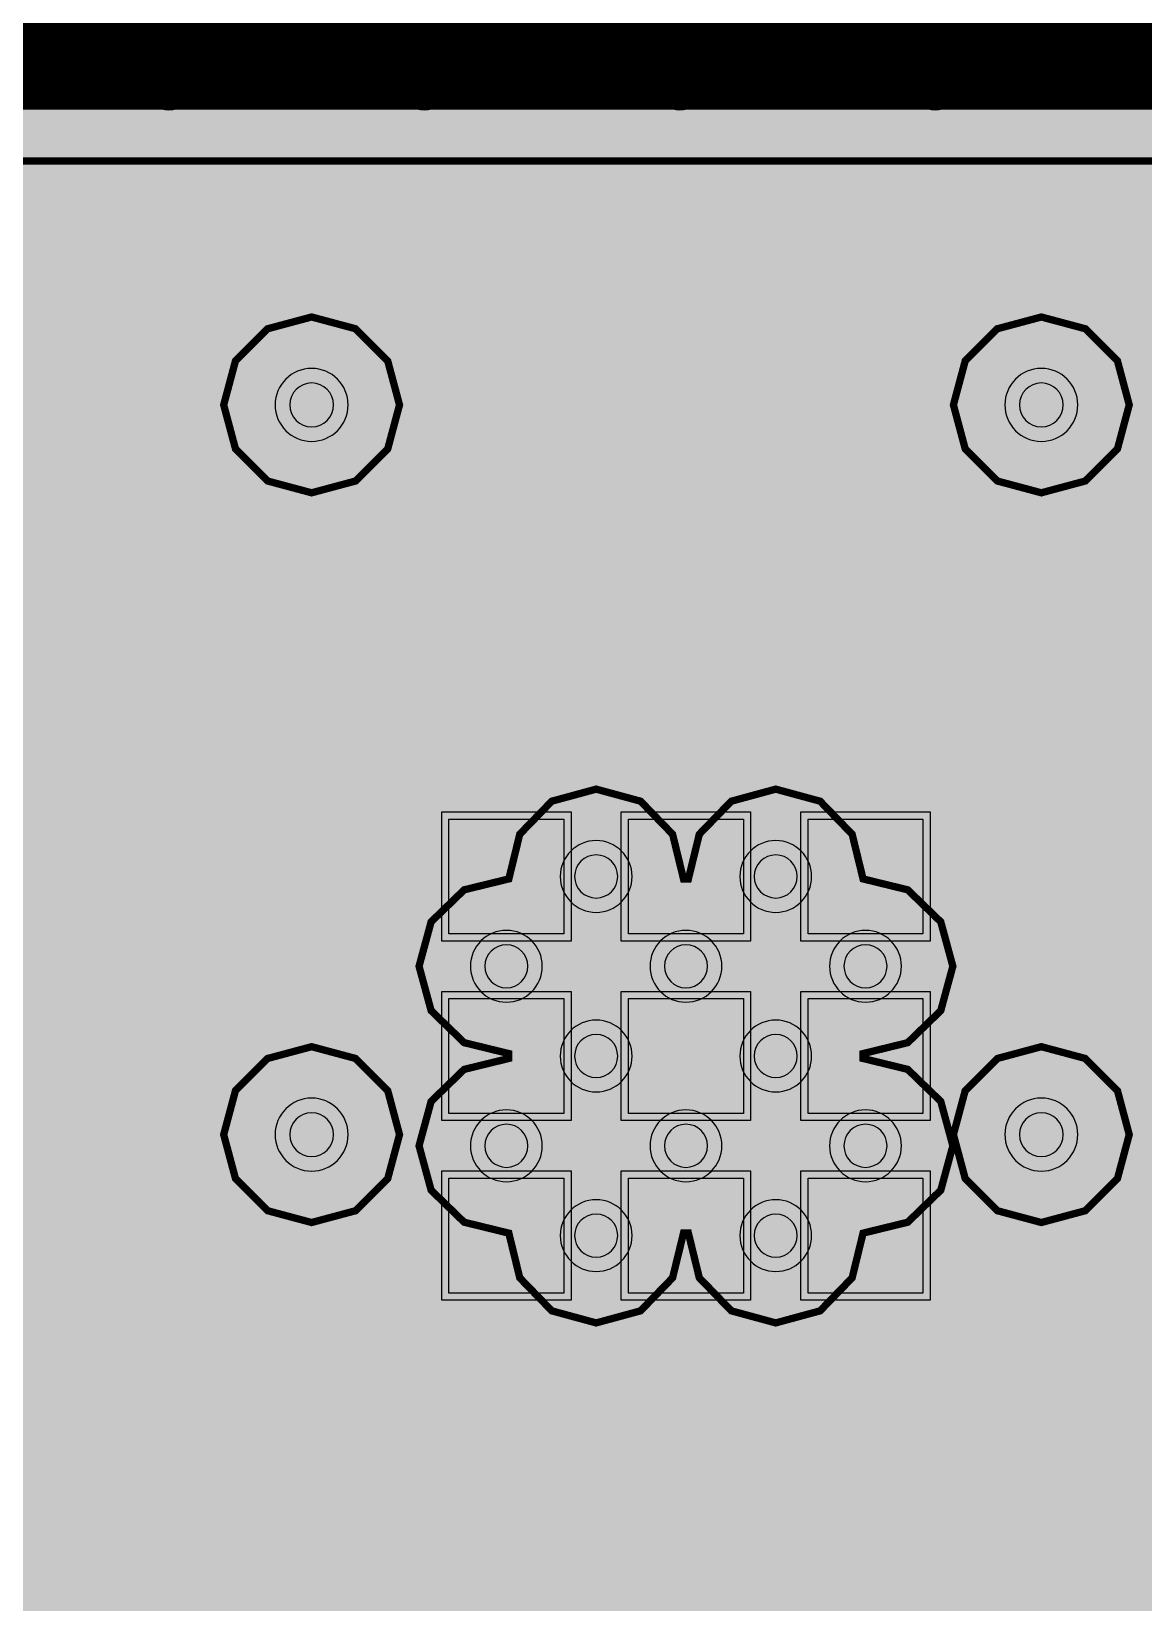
# Model space of a CAD drawing. Header units: millimetres. Extents: x -61 to 56, y -72 to 70.
# Drawn here: x -10.95 to -3.21, y 41.28 to 52.22 of the extents above; entities that cross this region are included whole.
import ezdxf

# ---------------------------------------------------------------- set-up
doc = ezdxf.new("R2010")
doc.units = ezdxf.units.MM
doc.header["$MEASUREMENT"] = 0
for name, color, linetype, true_color in [('02GND', 7, 'Continuous', 0x999966), ('03POWER', 7, 'Continuous', 0x008000), ('Bottom-Layer', 7, 'Continuous', 0x0000ff), ('Hole-Layer', 7, 'Continuous', 0x222222), ('Multi-Layer', 7, 'Continuous', 0xc0c0c0), ('Top-Layer', 7, 'Continuous', 0xff0000), ('Top-Paste-Mask-Layer', 7, 'Continuous', 0x808080), ('Top-Silkscreen-Layer', 7, 'Continuous', 0xffcc00), ('Top-Solder-Mask-Layer', 7, 'Continuous', 0x800080)]:
    doc.layers.add(name, color=color, linetype=linetype, true_color=true_color)

msp = doc.modelspace()

# ---------------------------------------------------------------- hatches: boundary and pattern name
at = {"layer": '02GND'}
msp.add_hatch(color=256, dxfattribs=at).paths.add_polyline_path([(-49.642, 52.153), (49.642, 52.153), (49.642, -62.142), (-49.642, -62.142)])
at = {"layer": '03POWER'}
for points in [[(48.499, -56.042), (48.581, -56.348), (48.806, -56.572), (49.112, -56.654), (49.418, -56.571), (49.642, -56.346), (49.642, -62.142), (44.192, -62.142), (44.393, -61.957), (44.493, -61.703), (44.472, -61.43), (45.189, -61.704), (45.95, -61.804), (46.713, -61.727), (47.438, -61.475), (48.085, -61.064), (48.62, -60.514), (49.014, -59.855), (49.245, -59.123), (49.302, -58.358), (49.18, -57.601), (48.887, -56.892), (48.438, -56.269), (47.858, -55.767), (47.177, -55.412), (46.434, -55.224), (45.666, -55.212), (44.917, -55.378), (44.226, -55.712), (43.631, -56.196), (43.164, -56.805), (42.849, -57.504), (42.704, -58.258), (42.737, -59.024), (42.946, -59.763), (43.32, -60.433), (43.838, -60.999), (-43.362, -60.999), (-43.621, -61.056), (-43.831, -61.218), (-43.953, -61.453), (-43.964, -61.718), (-43.863, -61.963), (-43.667, -62.142), (-49.642, -62.142), (-49.642, -56.582), (-49.433, -56.797), (-49.148, -56.888), (-48.853, -56.832), (-49.162, -57.541), (-49.298, -58.303), (-49.253, -59.075), (-49.03, -59.816), (-48.641, -60.484), (-48.107, -61.044), (-47.458, -61.464), (-46.728, -61.722), (-45.959, -61.803), (-45.192, -61.703), (-44.469, -61.428), (-43.83, -60.992), (-43.31, -60.419), (-42.937, -59.741), (-42.732, -58.995), (-42.707, -58.222), (-42.861, -57.464), (-43.188, -56.763), (-43.668, -56.157), (-44.277, -55.679), (-44.979, -55.356), (-45.738, -55.205), (-46.511, -55.234), (-47.256, -55.443), (-47.932, -55.818), (-48.502, -56.341), (-48.5, -56.309), (-48.499, -56.277), (-48.499, 51.315), (-19.403, 51.315), (-19.629, 51.144), (-19.755, 50.889), (-19.751, 50.604), (-19.619, 50.352), (-19.388, 50.187), (-19.658, 49.977), (-19.773, 49.655), (-19.698, 49.322), (-19.455, 49.081), (-19.684, 48.858), (-19.769, 48.551), (-19.689, 48.242), (-19.463, 48.016), (-19.155, 47.934), (-18.847, 48.018), (-18.624, 48.246), (-18.545, 48.556), (-18.633, 48.863), (-18.864, 49.083), (-18.625, 49.324), (-18.551, 49.655), (-18.665, 49.975), (-18.931, 50.185), (-18.698, 50.349), (-18.565, 50.601), (-18.56, 50.887), (-18.685, 51.143), (-18.912, 51.315), (48.426, 51.315), (48.499, 51.242)], [(-9.614, 49.618), (-9.532, 49.312), (-9.308, 49.088), (-9.002, 49.006), (-8.696, 49.088), (-8.472, 49.312), (-8.39, 49.618), (-8.472, 49.924), (-8.696, 50.148), (-9.002, 50.23), (-9.308, 50.148), (-9.532, 49.924)], [(-4.534, 49.618), (-4.452, 49.312), (-4.228, 49.088), (-3.922, 49.006), (-3.616, 49.088), (-3.392, 49.312), (-3.31, 49.618), (-3.392, 49.924), (-3.616, 50.148), (-3.922, 50.23), (-4.228, 50.148), (-4.452, 49.924)], [(-5.771, 43.227), (-5.462, 43.311), (-5.239, 43.541), (-5.163, 43.852), (-4.852, 43.928), (-4.622, 44.151), (-4.538, 44.46), (-4.622, 44.769), (-4.852, 44.992), (-5.163, 45.068), (-5.163, 45.085), (-5.163, 45.102), (-4.852, 45.178), (-4.622, 45.401), (-4.538, 45.71), (-4.622, 46.019), (-4.852, 46.242), (-5.163, 46.318), (-5.239, 46.629), (-5.462, 46.859), (-5.771, 46.943), (-6.08, 46.859), (-6.303, 46.629), (-6.379, 46.318), (-6.396, 46.318), (-6.413, 46.318), (-6.489, 46.629), (-6.712, 46.859), (-7.021, 46.943), (-7.33, 46.859), (-7.553, 46.629), (-7.629, 46.318), (-7.94, 46.242), (-8.17, 46.019), (-8.254, 45.71), (-8.17, 45.401), (-7.94, 45.178), (-7.629, 45.102), (-7.629, 45.085), (-7.629, 45.068), (-7.94, 44.992), (-8.17, 44.769), (-8.254, 44.46), (-8.17, 44.151), (-7.94, 43.928), (-7.629, 43.852), (-7.553, 43.541), (-7.33, 43.311), (-7.021, 43.227), (-6.712, 43.311), (-6.489, 43.541), (-6.413, 43.852), (-6.396, 43.852), (-6.379, 43.852), (-6.303, 43.541), (-6.08, 43.311)], [(-9.614, 44.538), (-9.532, 44.232), (-9.308, 44.008), (-9.002, 43.926), (-8.696, 44.008), (-8.472, 44.232), (-8.39, 44.538), (-8.472, 44.844), (-8.696, 45.068), (-9.002, 45.15), (-9.308, 45.068), (-9.532, 44.844)], [(-4.534, 44.538), (-4.452, 44.232), (-4.228, 44.008), (-3.922, 43.926), (-3.616, 44.008), (-3.392, 44.232), (-3.31, 44.538), (-3.392, 44.844), (-3.616, 45.068), (-3.922, 45.15), (-4.228, 45.068), (-4.452, 44.844)]]:
    msp.add_hatch(color=256, dxfattribs=at).paths.add_polyline_path(points)
at = {"layer": 'Bottom-Layer'}
msp.add_hatch(color=256, dxfattribs=at).paths.add_polyline_path([(-49.642, -62.142), (-49.642, 52.153), (49.642, 52.153), (49.642, -62.142)])
at = {"layer": 'Top-Layer'}
for points in [[(-49.642, -62.142), (-49.642, 52.153), (49.642, 52.153), (49.642, -62.142)], [(-8.046, 45.935), (-8.046, 46.735), (-7.246, 46.735), (-7.246, 45.935)], [(-6.796, 45.935), (-6.796, 46.735), (-5.996, 46.735), (-5.996, 45.935)], [(-5.546, 45.935), (-5.546, 46.735), (-4.746, 46.735), (-4.746, 45.935)], [(-8.046, 44.685), (-8.046, 45.485), (-7.246, 45.485), (-7.246, 44.685)], [(-6.796, 44.685), (-6.796, 45.485), (-5.996, 45.485), (-5.996, 44.685)], [(-5.546, 44.685), (-5.546, 45.485), (-4.746, 45.485), (-4.746, 44.685)], [(-8.046, 43.435), (-8.046, 44.235), (-7.246, 44.235), (-7.246, 43.435)], [(-6.796, 43.435), (-6.796, 44.235), (-5.996, 44.235), (-5.996, 43.435)], [(-5.546, 43.435), (-5.546, 44.235), (-4.746, 44.235), (-4.746, 43.435)]]:
    msp.add_hatch(color=256, dxfattribs=at).paths.add_polyline_path(points)
at = {"layer": 'Top-Paste-Mask-Layer'}
for points in [[(-8.046, 45.935), (-8.046, 46.735), (-7.246, 46.735), (-7.246, 45.935)], [(-6.796, 45.935), (-6.796, 46.735), (-5.996, 46.735), (-5.996, 45.935)], [(-5.546, 45.935), (-5.546, 46.735), (-4.746, 46.735), (-4.746, 45.935)], [(-8.046, 44.685), (-8.046, 45.485), (-7.246, 45.485), (-7.246, 44.685)], [(-6.796, 44.685), (-6.796, 45.485), (-5.996, 45.485), (-5.996, 44.685)], [(-5.546, 44.685), (-5.546, 45.485), (-4.746, 45.485), (-4.746, 44.685)], [(-8.046, 43.435), (-8.046, 44.235), (-7.246, 44.235), (-7.246, 43.435)], [(-6.796, 43.435), (-6.796, 44.235), (-5.996, 44.235), (-5.996, 43.435)], [(-5.546, 43.435), (-5.546, 44.235), (-4.746, 44.235), (-4.746, 43.435)]]:
    msp.add_hatch(color=256, dxfattribs=at).paths.add_polyline_path(points)
at = {"layer": 'Top-Solder-Mask-Layer'}
for points in [[(-8.096, 45.885), (-8.096, 46.785), (-7.196, 46.785), (-7.196, 45.885)], [(-6.846, 45.885), (-6.846, 46.785), (-5.946, 46.785), (-5.946, 45.885)], [(-5.596, 45.885), (-5.596, 46.785), (-4.696, 46.785), (-4.696, 45.885)], [(-8.096, 44.635), (-8.096, 45.535), (-7.196, 45.535), (-7.196, 44.635)], [(-6.846, 44.635), (-6.846, 45.535), (-5.946, 45.535), (-5.946, 44.635)], [(-5.596, 44.635), (-5.596, 45.535), (-4.696, 45.535), (-4.696, 44.635)], [(-8.096, 43.385), (-8.096, 44.285), (-7.196, 44.285), (-7.196, 43.385)], [(-6.846, 43.385), (-6.846, 44.285), (-5.946, 44.285), (-5.946, 43.385)], [(-5.596, 43.385), (-5.596, 44.285), (-4.696, 44.285), (-4.696, 43.385)]]:
    msp.add_hatch(color=256, dxfattribs=at).paths.add_polyline_path(points)

# ---------------------------------------------------------------- linework, layer by layer
at = {"layer": '02GND', "const_width": 0.0508}
msp.add_lwpolyline([(-49.642, 52.153), (49.642, 52.153), (49.642, -62.142), (-49.642, -62.142)], close=True, dxfattribs=at)
at = {"layer": '03POWER'}
for points, const_width in [([(-9.995, 51.927), (-11.773, 51.927)], 0.508), ([(-8.217, 51.927), (-9.995, 51.927)], 0.508), ([(-6.439, 51.927), (-8.217, 51.927)], 0.508), ([(-4.661, 51.927), (-6.439, 51.927)], 0.508), ([(-2.883, 51.927), (-4.661, 51.927)], 0.508), ([(-18.912, 51.315), (48.426, 51.315)], 0.0508)]:
    msp.add_lwpolyline(points, dxfattribs=dict(at, const_width=const_width))
at = {"layer": '03POWER', "const_width": 0.0508}
for points in [[(-9.614, 49.618), (-9.532, 49.312), (-9.308, 49.088), (-9.002, 49.006), (-8.696, 49.088), (-8.472, 49.312), (-8.39, 49.618), (-8.472, 49.924), (-8.696, 50.148), (-9.002, 50.23), (-9.308, 50.148), (-9.532, 49.924)], [(-4.534, 49.618), (-4.452, 49.312), (-4.228, 49.088), (-3.922, 49.006), (-3.616, 49.088), (-3.392, 49.312), (-3.31, 49.618), (-3.392, 49.924), (-3.616, 50.148), (-3.922, 50.23), (-4.228, 50.148), (-4.452, 49.924)], [(-5.771, 43.227), (-5.462, 43.311), (-5.239, 43.541), (-5.163, 43.852), (-4.852, 43.928), (-4.622, 44.151), (-4.538, 44.46), (-4.622, 44.769), (-4.852, 44.992), (-5.163, 45.068), (-5.163, 45.085), (-5.163, 45.102), (-4.852, 45.178), (-4.622, 45.401), (-4.538, 45.71), (-4.622, 46.019), (-4.852, 46.242), (-5.163, 46.318), (-5.239, 46.629), (-5.462, 46.859), (-5.771, 46.943), (-6.08, 46.859), (-6.303, 46.629), (-6.379, 46.318), (-6.396, 46.318), (-6.413, 46.318), (-6.489, 46.629), (-6.712, 46.859), (-7.021, 46.943), (-7.33, 46.859), (-7.553, 46.629), (-7.629, 46.318), (-7.94, 46.242), (-8.17, 46.019), (-8.254, 45.71), (-8.17, 45.401), (-7.94, 45.178), (-7.629, 45.102), (-7.629, 45.085), (-7.629, 45.068), (-7.94, 44.992), (-8.17, 44.769), (-8.254, 44.46), (-8.17, 44.151), (-7.94, 43.928), (-7.629, 43.852), (-7.553, 43.541), (-7.33, 43.311), (-7.021, 43.227), (-6.712, 43.311), (-6.489, 43.541), (-6.413, 43.852), (-6.396, 43.852), (-6.379, 43.852), (-6.303, 43.541), (-6.08, 43.311)], [(-9.614, 44.538), (-9.532, 44.232), (-9.308, 44.008), (-9.002, 43.926), (-8.696, 44.008), (-8.472, 44.232), (-8.39, 44.538), (-8.472, 44.844), (-8.696, 45.068), (-9.002, 45.15), (-9.308, 45.068), (-9.532, 44.844)], [(-4.534, 44.538), (-4.452, 44.232), (-4.228, 44.008), (-3.922, 43.926), (-3.616, 44.008), (-3.392, 44.232), (-3.31, 44.538), (-3.392, 44.844), (-3.616, 45.068), (-3.922, 45.15), (-4.228, 45.068), (-4.452, 44.844)]]:
    msp.add_lwpolyline(points, close=True, dxfattribs=at)
at = {"layer": 'Bottom-Layer', "const_width": 0.0508}
msp.add_lwpolyline([(-49.642, -62.142), (-49.642, 52.153), (49.642, 52.153), (49.642, -62.142)], close=True, dxfattribs=at)
at = {"layer": 'Hole-Layer'}
for points in [[(-10.148, 51.927, 1), (-9.843, 51.927), (-9.843, 51.927, 1), (-10.148, 51.927)], [(-8.37, 51.927, 1), (-8.065, 51.927), (-8.065, 51.927, 1), (-8.37, 51.927)], [(-9.154, 49.618, 1), (-8.849, 49.618), (-8.849, 49.618, 1), (-9.154, 49.618)], [(-4.074, 49.618, 1), (-3.769, 49.618), (-3.769, 49.618, 1), (-4.074, 49.618)], [(-7.171, 46.335, 1), (-6.871, 46.335), (-6.871, 46.335, 1), (-7.171, 46.335)], [(-5.921, 46.335, 1), (-5.621, 46.335), (-5.621, 46.335, 1), (-5.921, 46.335)], [(-7.796, 45.71, 1), (-7.496, 45.71), (-7.496, 45.71, 1), (-7.796, 45.71)], [(-6.546, 45.71, 1), (-6.246, 45.71), (-6.246, 45.71, 1), (-6.546, 45.71)], [(-5.296, 45.71, 1), (-4.996, 45.71), (-4.996, 45.71, 1), (-5.296, 45.71)], [(-7.171, 45.085, 1), (-6.871, 45.085), (-6.871, 45.085, 1), (-7.171, 45.085)], [(-5.921, 45.085, 1), (-5.621, 45.085), (-5.621, 45.085, 1), (-5.921, 45.085)], [(-9.154, 44.538, 1), (-8.849, 44.538), (-8.849, 44.538, 1), (-9.154, 44.538)], [(-4.074, 44.538, 1), (-3.769, 44.538), (-3.769, 44.538, 1), (-4.074, 44.538)], [(-7.796, 44.46, 1), (-7.496, 44.46), (-7.496, 44.46, 1), (-7.796, 44.46)], [(-6.546, 44.46, 1), (-6.246, 44.46), (-6.246, 44.46, 1), (-6.546, 44.46)], [(-5.296, 44.46, 1), (-4.996, 44.46), (-4.996, 44.46, 1), (-5.296, 44.46)], [(-7.171, 43.835, 1), (-6.871, 43.835), (-6.871, 43.835, 1), (-7.171, 43.835)], [(-5.921, 43.835, 1), (-5.621, 43.835), (-5.621, 43.835, 1), (-5.921, 43.835)]]:
    msp.add_lwpolyline(points, format="xyb", dxfattribs=at)
for points in [[(-6.592, 51.927, 1), (-6.287, 51.927, 1)], [(-4.814, 51.927, 1), (-4.509, 51.927, 1)]]:
    msp.add_lwpolyline(points, format="xyb", close=True, dxfattribs=at)
at = {"layer": 'Multi-Layer'}
for points in [[(-10.249, 51.927, 1), (-9.741, 51.927, 1)], [(-8.471, 51.927, 1), (-7.963, 51.927, 1)], [(-6.693, 51.927, 1), (-6.185, 51.927, 1)], [(-4.915, 51.927, 1), (-4.407, 51.927, 1)], [(-9.256, 49.618, 1), (-8.748, 49.618, 1)], [(-4.176, 49.618, 1), (-3.668, 49.618, 1)], [(-7.271, 46.335, 1), (-6.771, 46.335, 1)], [(-6.021, 46.335, 1), (-5.521, 46.335, 1)], [(-7.896, 45.71, 1), (-7.396, 45.71, 1)], [(-6.646, 45.71, 1), (-6.146, 45.71, 1)], [(-5.396, 45.71, 1), (-4.896, 45.71, 1)], [(-7.271, 45.085, 1), (-6.771, 45.085, 1)], [(-6.021, 45.085, 1), (-5.521, 45.085, 1)], [(-9.256, 44.538, 1), (-8.748, 44.538, 1)], [(-4.176, 44.538, 1), (-3.668, 44.538, 1)], [(-7.896, 44.46, 1), (-7.396, 44.46, 1)], [(-6.646, 44.46, 1), (-6.146, 44.46, 1)], [(-5.396, 44.46, 1), (-4.896, 44.46, 1)], [(-7.271, 43.835, 1), (-6.771, 43.835, 1)], [(-6.021, 43.835, 1), (-5.521, 43.835, 1)]]:
    msp.add_lwpolyline(points, format="xyb", close=True, dxfattribs=at)
at = {"layer": 'Top-Layer', "const_width": 0.0508}
msp.add_lwpolyline([(-49.642, -62.142), (-49.642, 52.153), (49.642, 52.153), (49.642, -62.142)], close=True, dxfattribs=at)
at = {"layer": 'Top-Layer'}
for points in [[(-8.046, 45.935), (-8.046, 46.735), (-7.246, 46.735), (-7.246, 45.935)], [(-6.796, 45.935), (-6.796, 46.735), (-5.996, 46.735), (-5.996, 45.935)], [(-5.546, 45.935), (-5.546, 46.735), (-4.746, 46.735), (-4.746, 45.935)], [(-8.046, 44.685), (-8.046, 45.485), (-7.246, 45.485), (-7.246, 44.685)], [(-6.796, 44.685), (-6.796, 45.485), (-5.996, 45.485), (-5.996, 44.685)], [(-5.546, 44.685), (-5.546, 45.485), (-4.746, 45.485), (-4.746, 44.685)], [(-8.046, 43.435), (-8.046, 44.235), (-7.246, 44.235), (-7.246, 43.435)], [(-6.796, 43.435), (-6.796, 44.235), (-5.996, 44.235), (-5.996, 43.435)], [(-5.546, 43.435), (-5.546, 44.235), (-4.746, 44.235), (-4.746, 43.435)]]:
    msp.add_lwpolyline(points, close=True, dxfattribs=at)
at = {"layer": 'Top-Paste-Mask-Layer'}
for points in [[(-8.046, 45.935), (-8.046, 46.735), (-7.246, 46.735), (-7.246, 45.935)], [(-6.796, 45.935), (-6.796, 46.735), (-5.996, 46.735), (-5.996, 45.935)], [(-5.546, 45.935), (-5.546, 46.735), (-4.746, 46.735), (-4.746, 45.935)], [(-8.046, 44.685), (-8.046, 45.485), (-7.246, 45.485), (-7.246, 44.685)], [(-6.796, 44.685), (-6.796, 45.485), (-5.996, 45.485), (-5.996, 44.685)], [(-5.546, 44.685), (-5.546, 45.485), (-4.746, 45.485), (-4.746, 44.685)], [(-8.046, 43.435), (-8.046, 44.235), (-7.246, 44.235), (-7.246, 43.435)], [(-6.796, 43.435), (-6.796, 44.235), (-5.996, 44.235), (-5.996, 43.435)], [(-5.546, 43.435), (-5.546, 44.235), (-4.746, 44.235), (-4.746, 43.435)]]:
    msp.add_lwpolyline(points, close=True, dxfattribs=at)
at = {"layer": 'Top-Silkscreen-Layer', "const_width": 0.254}
msp.add_lwpolyline([(-13.891, 52.271), (4.109, 52.271)], dxfattribs=at)
msp.add_lwpolyline([(-13.891, 52.271), (4.109, 52.271)], dxfattribs=at)
at = {"layer": 'Top-Solder-Mask-Layer'}
for points in [[(-8.096, 45.885), (-8.096, 46.785), (-7.196, 46.785), (-7.196, 45.885)], [(-6.846, 45.885), (-6.846, 46.785), (-5.946, 46.785), (-5.946, 45.885)], [(-5.596, 45.885), (-5.596, 46.785), (-4.696, 46.785), (-4.696, 45.885)], [(-8.096, 44.635), (-8.096, 45.535), (-7.196, 45.535), (-7.196, 44.635)], [(-6.846, 44.635), (-6.846, 45.535), (-5.946, 45.535), (-5.946, 44.635)], [(-5.596, 44.635), (-5.596, 45.535), (-4.696, 45.535), (-4.696, 44.635)], [(-8.096, 43.385), (-8.096, 44.285), (-7.196, 44.285), (-7.196, 43.385)], [(-6.846, 43.385), (-6.846, 44.285), (-5.946, 44.285), (-5.946, 43.385)], [(-5.596, 43.385), (-5.596, 44.285), (-4.696, 44.285), (-4.696, 43.385)]]:
    msp.add_lwpolyline(points, close=True, dxfattribs=at)

doc.saveas('drawing.dxf')
